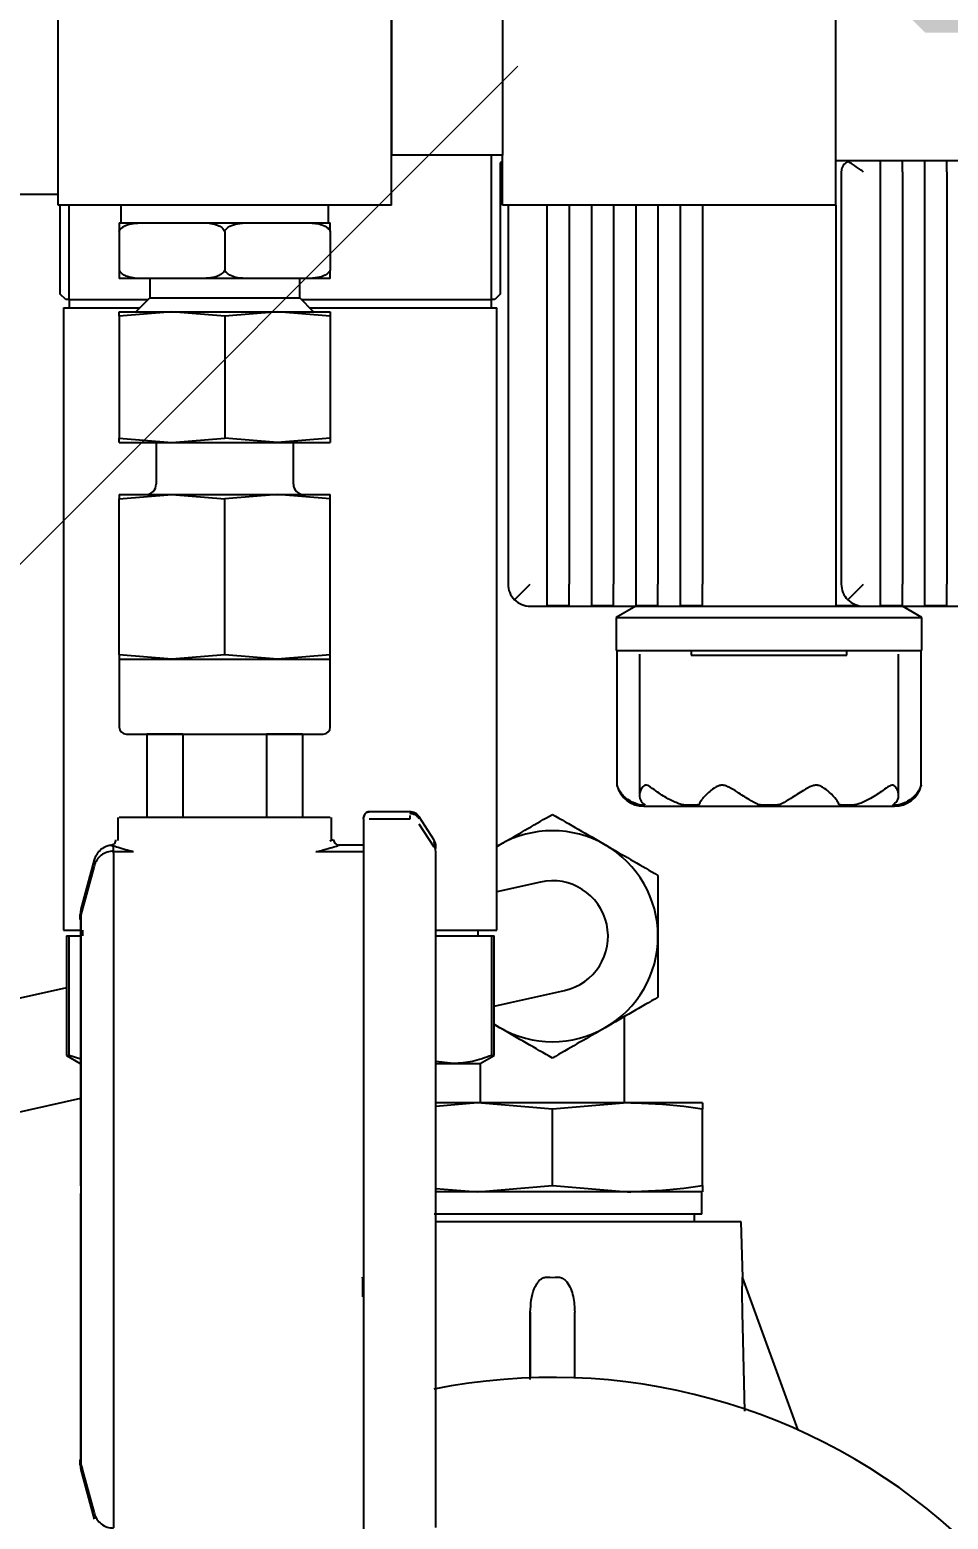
# Model space of a CAD drawing. Header units: inches. Extents: x -347369 to -260369, y 119522 to 149869.
# Drawn here: x -321967.2 to -321884.5, y 139289.9 to 139423.9 of the extents above; entities that cross this region are included whole.
import ezdxf

# ---------------------------------------------------------------- set-up
doc = ezdxf.new("R2010")
doc.units = ezdxf.units.IN
doc.header["$LTSCALE"] = 300
doc.linetypes.add('NASCOSTA', pattern=[0.375, 0.25, -0.125])
doc.layers.add('MACCHINA', color=40, linetype='Continuous')
doc.layers.add('QUOTE', color=7, linetype='Continuous')
doc.styles.get("Standard").update_dxf_attribs({"font": 'romans.shx'})
doc.dimstyles.new('sc1a100', dxfattribs={"dimscale": 100, "dimtxt": 3, "dimasz": 3, "dimexe": 0, "dimexo": 0, "dimgap": 1, "dimtad": 1, "dimzin": 12, "dimdsep": 46, "dimtxsty": 'Standard', "dimblk": 'CLOSEDBLANK', "dimcen": 1, "dimclrd": 253, "dimclre": 253, "dimclrt": 2, "dimadec": 0, "dimazin": 3, "dimtfac": 1, "dimtmove": 0, "dimatfit": 1, "dimldrblk": 'CLOSEDBLANK', "dimfxl": 1, "dimtolj": 1, "dimtzin": 0, "dimarcsym": 0})
doc.dimstyles.new('sc1a100_pollici', dxfattribs={"dimscale": 100, "dimtxt": 3, "dimasz": 3, "dimexe": 0, "dimexo": 0, "dimgap": 1, "dimtad": 1, "dimzin": 12, "dimdsep": 46, "dimtxsty": 'Standard', "dimblk": 'CLOSEDBLANK', "dimcen": 1, "dimclrd": 253, "dimclre": 253, "dimclrt": 2, "dimadec": 0, "dimazin": 3, "dimtfac": 1, "dimtmove": 0, "dimatfit": 1, "dimldrblk": 'CLOSEDBLANK', "dimfxl": 1, "dimtolj": 1, "dimtzin": 0, "dimarcsym": 0})

# ---------------------------------------------------------------- blocks, each defined once
blk = doc.blocks.new('_ClosedBlank')
at = {"color": 0, "linetype": 'ByBlock', "lineweight": -2}
for p, q in [((-1, 0.16667), (0, 0)), ((-1, 0.16667), (-1, -0.16667)), ((0, 0), (-1, -0.16667))]:
    blk.add_line(p, q, dxfattribs=at)
blk = doc.blocks.new('*D16')
at = {"layer": 'Defpoints', "color": 0, "transparency": 16777216}
for p in [(-307383.62, 144199.66), (-325383.62, 140999.66), (-307383.62, 139125.63)]:
    blk.add_point(p, dxfattribs=at)
at = {"layer": 'QUOTE', "color": 253, "lineweight": -2, "transparency": 16777216}
for p, q in [((-325383.62, 140999.66), (-325383.62, 144199.66)), ((-325083.62, 144199.66), (-307683.62, 144199.66)), ((-307383.62, 139125.63), (-307383.62, 144199.66))]:
    blk.add_line(p, q, dxfattribs=at)
at = {"layer": 'QUOTE', "color": 253, "lineweight": -2, "transparency": 16777216, "xscale": 300, "yscale": 300, "zscale": 300, "rotation": 180}
blk.add_blockref('_ClosedBlank', (-325383.62, 144199.66), dxfattribs=at)
at = {"layer": 'QUOTE', "color": 253, "lineweight": -2, "transparency": 16777216, "xscale": 300, "yscale": 300, "zscale": 300}
blk.add_blockref('_ClosedBlank', (-307383.62, 144199.66), dxfattribs=at)
at = {"layer": 'QUOTE', "color": 2, "transparency": 16777216, "char_height": 300, "attachment_point": 5}
for s, insert in [('\\A1;18000', (-316383.62, 144449.66)), ('\\A1;[59\'-0 11/16"]', (-316383.62, 143871.08))]:
    blk.add_mtext(s, dxfattribs=dict(at, insert=insert))
blk = doc.blocks.new('*D28')
at = {"layer": 'Defpoints', "color": 0, "transparency": 16777216}
for p in [(-322483.62, 140399.66), (-321493.68, 139989.61), (-324251.39, 137231.89), (-323921.75, 136508.74), (-322483.62, 136499.66)]:
    blk.add_point(p, dxfattribs=at)
at = {"layer": 'QUOTE', "color": 253, "lineweight": -2, "transparency": 16777216}
for p, q in [((-324251.39, 137231.89), (-324517.44, 136965.84)), ((-322483.62, 136499.66), (-322483.62, 136123.4))]:
    blk.add_line(p, q, dxfattribs=at)
blk.add_arc((-322483.62, 138999.66), 2876.26, 230.97879, 264.02121, dxfattribs=at)
at = {"layer": 'QUOTE', "color": 253, "lineweight": -2, "transparency": 16777216, "xscale": 300, "yscale": 300, "zscale": 300}
for p, rotation in [((-324517.44, 136965.84), 137.9893954922992), ((-322483.62, 136123.4), 357.0106045077002)]:
    blk.add_blockref('_ClosedBlank', p, dxfattribs=dict(at, rotation=rotation))
at = {"layer": 'QUOTE', "color": 2, "transparency": 16777216, "insert": (-323488.65, 136573.31), "char_height": 300, "attachment_point": 5, "rotation": 337.5}
blk.add_mtext('\\A1;45°', dxfattribs=at)
blk = doc.blocks.new('*D38')
at = {"layer": 'Defpoints', "color": 0, "transparency": 16777216}
for p in [(-322483.62, 140399.66), (-323696.06, 139699.66), (-320318.56, 137749.66), (-322483.62, 136499.66), (-321507.47, 136317.71)]:
    blk.add_point(p, dxfattribs=at)
at = {"layer": 'QUOTE', "color": 253, "lineweight": -2, "transparency": 16777216}
for p, q in [((-320318.56, 137749.66), (-320011.93, 137572.62)), ((-322483.62, 136499.66), (-322483.62, 136145.58))]:
    blk.add_line(p, q, dxfattribs=at)
blk.add_arc((-322483.62, 138999.66), 2854.07, 276.02531, 323.97469, dxfattribs=at)
at = {"layer": 'QUOTE', "color": 253, "lineweight": -2, "transparency": 16777216, "xscale": 300, "yscale": 300, "zscale": 300}
for p, rotation in [((-320011.93, 137572.62), 56.98734634615995), ((-322483.62, 136145.58), 183.0126536538403)]:
    blk.add_blockref('_ClosedBlank', p, dxfattribs=dict(at, rotation=rotation))
at = {"layer": 'QUOTE', "color": 2, "transparency": 16777216, "insert": (-321181.59, 136744.46), "char_height": 300, "attachment_point": 5, "rotation": 30}
blk.add_mtext('\\A1;60°', dxfattribs=at)
blk = doc.blocks.new('A$Cda148bbc')
at = {"layer": 'MACCHINA', "lineweight": 0}
h = blk.add_hatch(color=5, dxfattribs=at)
edge = h.paths.add_edge_path(flags=0)
edge.add_line((-93.56, 1228.82), (-87.55, 1228.82))
edge.add_line((-87.55, 1228.82), (-87.6, 1230.83))
edge.add_line((-87.6, 1230.83), (-93.6, 1230.83))
edge.add_ellipse((-93.66, 1233.04), major_axis=(2.17, -0.71), ratio=0.96225, start_angle=198.6768, end_angle=288.6768, ccw=False)
edge.add_line((-95.93, 1233.04), (-96.2, 1244.68))
edge.add_ellipse((-100.55, 1244.68), major_axis=(-4.15, 1.35), ratio=0.96225, start_angle=198.6768, end_angle=288.6768)
edge.add_line((-100.65, 1248.9), (-130.26, 1248.9))
edge.add_ellipse((-130.16, 1244.68), major_axis=(-4.15, 1.35), ratio=0.96225, start_angle=288.6768, end_angle=378.6768)
edge.add_line((-134.51, 1244.68), (-117.97, 536.34))
edge.add_ellipse((-113.62, 536.18), major_axis=(3.37, -2.92), ratio=0.940756, start_angle=220.502, end_angle=250.502)
edge.add_line((-117.33, 534.16), (-77.89, 467.67))
edge.add_ellipse((-74.17, 469.69), major_axis=(3.37, -2.92), ratio=0.940756, start_angle=250.502, end_angle=400.502)
edge.add_line((-69.82, 469.53), (-70.08, 480.61))
edge.add_ellipse((-67.8, 480.52), major_axis=(-1.77, 1.53), ratio=0.940756, start_angle=-49.498, end_angle=40.502, ccw=False)
edge.add_line((-67.85, 482.78), (-39.05, 481.72))
edge.add_line((-39.05, 481.72), (-39.09, 483.77))
edge.add_line((-39.09, 483.77), (-67.9, 484.83))
edge.add_ellipse((-67.8, 480.52), major_axis=(-3.37, 2.92), ratio=0.940756, start_angle=310.502, end_angle=400.502)
edge.add_line((-72.15, 480.68), (-71.89, 469.6))
edge.add_ellipse((-74.17, 469.69), major_axis=(1.77, -1.53), ratio=0.940756, start_angle=-109.498, end_angle=40.502, ccw=False)
edge.add_line((-76.12, 468.63), (-115.56, 535.12))
edge.add_ellipse((-113.62, 536.18), major_axis=(1.77, -1.53), ratio=0.940756, start_angle=220.502, end_angle=250.502, ccw=False)
edge.add_line((-115.9, 536.26), (-132.44, 1244.68))
edge.add_ellipse((-130.16, 1244.68), major_axis=(-2.17, 0.71), ratio=0.96225, start_angle=-71.3232, end_angle=18.6768, ccw=False)
edge.add_line((-130.21, 1246.89), (-100.6, 1246.89))
edge.add_ellipse((-100.55, 1244.68), major_axis=(-2.17, 0.71), ratio=0.96225, start_angle=198.6768, end_angle=288.6768, ccw=False)
edge.add_line((-98.28, 1244.68), (-98, 1233.04))
edge.add_ellipse((-93.66, 1233.04), major_axis=(4.15, -1.35), ratio=0.96225, start_angle=198.6768, end_angle=288.6768)
blk.add_hatch(color=5, dxfattribs=at).paths.add_polyline_path([(119.5, 722.5), (120, 722), (122.36, 722), (128.86, 728.5), (135.14, 728.5), (141.64, 722), (150.1, 722), (151.5, 723.4), (151.5, 733.1), (151.1, 733.5), (151.1, 744.5), (151.5, 744.9), (151.5, 754.6), (150.1, 756), (141.64, 756), (135.14, 749.5), (128.86, 749.5), (122.36, 756), (120, 756), (119.5, 755.5), (119.5, 740.22), (136.5, 740.22), (136.5, 737.78), (119.5, 737.78)], flags=0)
at = {"layer": 'MACCHINA', "color": 8, "linetype": 'NASCOSTA', "lineweight": 5, "ltscale": 2.5}
blk.add_line((98.55, 693.94), (98.55, -1243.49), dxfattribs=at)
blk.add_circle((0, 0), 750, dxfattribs=at)
blk = doc.blocks.new('A$Cad528b1c')
at = {"layer": 'MACCHINA'}
for p, q in [((549, 408.5), (549, 481.5)), ((589, 408.5), (589, 481.5)), ((519, 409.5), (519, 480.5)), ((589, 412.5), (589, 477.5)), ((549, 477), (549, 413)), ((559, 477), (559, 413)), ((559, 413), (549, 413)), ((558, 400), (558, 413)), ((559, 408.5), (559, 413)), ((559, 412.5), (558.8, 412.3)), ((558.8, 412.3), (558.8, 400.5)), ((636, 412.5), (589, 412.5)), ((593, 412.5), (593, 411.5)), ((595, 411.5), (595, 412.5)), ((597, 412.5), (597, 411.5)), ((599, 411.5), (599, 412.5)), ((589.5, 411.5), (589.5, 374.4)), ((593, 411.5), (593, 374.4)), ((595, 411.5), (595, 374.4)), ((597, 411.5), (597, 374.4)), ((599, 411.5), (599, 374.4)), ((448, 409.5), (519, 409.5)), ((519, 408.5), (519, 409.5)), ((549, 408.5), (519, 408.5)), ((519.2, 400.5), (519.2, 408.5)), ((520, 400), (520, 408.5)), ((524.65, 408.5), (524.65, 406.9)), ((543.35, 406.9), (543.35, 408.5)), ((589, 408.5), (559, 408.5)), ((559.5, 408.5), (559.5, 374.4)), ((563, 408.5), (563, 374.4)), ((565, 408.5), (565, 374.4)), ((567, 408.5), (567, 374.4)), ((569, 408.5), (569, 374.4)), ((571, 408.5), (571, 374.4)), ((573, 408.5), (573, 374.4)), ((575, 408.5), (575, 374.4)), ((577, 408.5), (577, 374.4)), ((589, 408.5), (589, 374.4)), ((524.5, 406.9), (526.55, 406.9)), ((526.55, 406.9), (531.95, 406.9)), ((531.95, 406.9), (536.05, 406.9)), ((536.05, 406.9), (541.45, 406.9)), ((541.45, 406.9), (543.5, 406.9)), ((524.5, 406.14), (524.5, 402.66)), ((534, 406.14), (534, 402.66)), ((543.5, 406.14), (543.5, 402.66)), ((526.55, 401.9), (524.5, 401.9)), ((531.95, 401.9), (526.55, 401.9)), ((527.25, 401.9), (527.25, 400.15)), ((536.05, 401.9), (531.95, 401.9)), ((541.45, 401.9), (536.05, 401.9)), ((540.75, 400.15), (540.75, 401.9)), ((543.5, 401.9), (541.45, 401.9)), ((519.7, 400), (519.2, 400.5)), ((520, 400), (519.7, 400)), ((520, 400), (520, 399.25)), ((520, 400), (527.1, 400)), ((527.25, 400.15), (526, 398.9)), ((527.25, 400.15), (537.38, 400.15)), ((537.38, 400.15), (540.75, 400.15)), ((542, 398.9), (540.75, 400.15)), ((540.9, 400), (558, 400)), ((558, 399.25), (558, 400)), ((558.3, 400), (558, 400)), ((558.8, 400.5), (558.3, 400)), ((519.5, 399.25), (519.5, 343.25)), ((519.5, 399.25), (526.35, 399.25)), ((529.25, 398.9), (524.5, 398.51)), ((524.5, 398.51), (524.5, 398.9)), ((524.5, 398.9), (529.25, 398.9)), ((524.5, 398.51), (524.5, 387.54)), ((534, 398.51), (529.25, 398.9)), ((529.25, 398.9), (538.75, 398.9)), ((538.75, 398.9), (534, 398.51)), ((534, 398.51), (534, 387.54)), ((543.5, 398.51), (538.75, 398.9)), ((538.75, 398.9), (543.5, 398.9)), ((541.65, 399.25), (558.5, 399.25)), ((543.5, 398.9), (543.5, 398.51)), ((543.5, 398.51), (543.5, 387.54)), ((558.5, 343.25), (558.5, 399.25)), ((524.5, 387.54), (529.25, 387.15)), ((524.5, 387.15), (524.5, 387.54)), ((529.25, 387.15), (534, 387.54)), ((538.75, 387.15), (534, 387.54)), ((543.5, 387.54), (538.75, 387.15)), ((543.5, 387.54), (543.5, 387.15)), ((524.5, 387.15), (529.25, 387.15)), ((527.83, 387.15), (527.83, 383.4)), ((529.25, 387.15), (538.75, 387.15)), ((538.75, 387.15), (543.5, 387.15)), ((540.18, 383.4), (540.18, 387.15)), ((524.5, 382.06), (529.25, 382.45)), ((524.5, 382.45), (524.5, 382.06)), ((524.5, 382.45), (529.25, 382.45)), ((524.5, 368.03), (524.5, 382.06)), ((529.25, 382.45), (534, 382.06)), ((529.25, 382.45), (538.75, 382.45)), ((538.75, 382.45), (534, 382.06)), ((534, 368.03), (534, 382.06)), ((543.5, 382.06), (538.75, 382.45)), ((538.75, 382.45), (543.5, 382.45)), ((543.5, 382.06), (543.5, 382.45)), ((543.5, 368.03), (543.5, 382.06)), ((560.09, 372.99), (561.5, 374.4)), ((563, 374.4), (563, 372.46)), ((565, 372.46), (565, 374.4)), ((567, 374.4), (567, 372.46)), ((569, 372.46), (569, 374.4)), ((571, 374.4), (571, 372.46)), ((573, 372.46), (573, 374.4)), ((575, 374.4), (575, 372.46)), ((577, 372.46), (577, 374.4)), ((589, 374.4), (589, 372.46)), ((590.09, 372.99), (591.5, 374.4)), ((593, 374.4), (593, 372.46)), ((595, 372.46), (595, 374.4)), ((597, 374.4), (597, 372.46)), ((599, 372.46), (599, 374.4)), ((561.5, 372.4), (591.5, 372.4)), ((563, 372.46), (565, 372.46)), ((567, 372.46), (569, 372.46)), ((571, 372.4), (569.25, 371.39)), ((569.25, 371.39), (569.25, 368.41)), ((569.25, 371.39), (583, 371.39)), ((571, 372.46), (573, 372.46)), ((575, 372.46), (577, 372.46)), ((583, 371.39), (596.75, 371.39)), ((589, 372.46), (591, 372.46)), ((591.5, 372.4), (630.5, 372.4)), ((593, 372.46), (595, 372.46)), ((596.75, 371.39), (595, 372.4)), ((596.75, 368.41), (596.75, 371.39)), ((597, 372.46), (599, 372.46)), ((529.25, 367.64), (524.5, 368.03)), ((524.5, 368.03), (524.5, 367.64)), ((524.5, 367.64), (524.5, 361.53)), ((524.5, 367.64), (529.25, 367.64)), ((534, 368.03), (529.25, 367.64)), ((529.25, 367.64), (538.75, 367.64)), ((538.75, 367.64), (534, 368.03)), ((543.5, 368.03), (538.75, 367.64)), ((538.75, 367.64), (543.5, 367.64)), ((543.5, 367.64), (543.5, 368.03)), ((543.5, 361.53), (543.5, 367.64)), ((569.25, 368.41), (583, 368.41)), ((569.3, 368.38), (569.3, 356.28)), ((571.34, 368.1), (571.34, 355.37)), ((571.34, 368.1), (571.34, 368.1)), ((576, 368.41), (576, 368)), ((576, 368), (590, 368)), ((583, 368.41), (596.75, 368.41)), ((590, 368), (590, 368.41)), ((594.66, 355.37), (594.66, 368.1)), ((596.7, 356.28), (596.7, 368.38)), ((525.13, 360.9), (538.43, 360.9)), ((527, 360.9), (527, 353.4)), ((530.23, 360.9), (530.23, 353.4)), ((537.77, 360.9), (537.77, 353.4)), ((538.43, 360.9), (542.87, 360.9)), ((541, 360.9), (541, 353.4)), ((550.66, 353.9), (547, 353.9)), ((571.8, 354.51), (571.4, 354.51)), ((571.73, 354.4), (583, 354.4)), ((571.83, 354.51), (571.8, 354.51)), ((576.48, 354.51), (575.43, 354.51)), ((583.65, 354.51), (582.35, 354.51)), ((583, 354.4), (594.28, 354.4)), ((590.57, 354.51), (589.52, 354.51)), ((594.6, 354.51), (594.2, 354.51)), ((524.39, 353.4), (524.39, 351.32)), ((543.61, 351.28), (543.61, 353.4)), ((546.5, 353.27), (546.5, 353.4)), ((550.66, 353.25), (547, 353.25)), ((552.84, 351.34), (551.51, 353.44)), ((552.84, 350.73), (551.51, 352.79)), ((543.45, 351.28), (543.8, 351.4)), ((552.88, 351.01), (552.84, 351.22)), ((523.99, 350.81), (523.76, 350.89)), ((523.76, 350.89), (523.99, 350.81)), ((523.99, 350.17), (523.99, 350.81)), ((525.77, 350.3), (523.99, 350.3)), ((525.78, 350.3), (523.99, 350.3)), ((546.5, 350.3), (542.21, 350.3)), ((546.5, 350.3), (542.21, 350.3)), ((546.5, 350.9), (544.3, 350.9)), ((552.84, 350.73), (552.73, 350.91)), ((553, 350.3), (552.88, 351.01)), ((558.75, 350.93), (558.5, 350.78)), ((558.5, 350.78), (558.75, 350.93)), ((522.25, 349.57), (521.06, 345.13)), ((522.25, 349), (521.06, 344.64)), ((562.41, 347.58), (558.5, 346.71)), ((521.06, 345.13), (521, 344.66)), ((521, 344.22), (521, 344.66)), ((519.5, 343.25), (521.03, 343.25)), ((521.2, 343.25), (521.2, 342.75)), ((553.01, 343.25), (558.5, 343.25)), ((556.8, 342.75), (556.8, 343.25)), ((519.75, 342.75), (519.75, 331.97)), ((519.75, 342.75), (520, 342.75)), ((520, 331.97), (520, 342.75)), ((520, 342.75), (521, 342.75)), ((553, 342.75), (558, 342.75)), ((558, 342.75), (558, 331.97)), ((558, 342.75), (558.25, 342.75)), ((558.25, 331.97), (558.25, 342.75)), ((519.75, 338.07), (453.9, 323.4)), ((559.71, 336.73), (564.59, 337.82)), ((558.25, 336.41), (559.71, 336.73)), ((570, 327.7), (570, 335.48)), ((558.25, 334.78), (558.75, 334.47)), ((519.75, 331.97), (521, 331.25)), ((519.75, 331.97), (520, 331.97)), ((521.06, 331.63), (520, 331.97)), ((554.59, 331.25), (553, 331.43)), ((553.06, 331.25), (554.59, 331.25)), ((554.59, 331.25), (557, 331.25)), ((557, 331.25), (558.25, 331.97)), ((557, 331.25), (557, 327.7)), ((558, 331.97), (558.25, 331.97)), ((456, 313.62), (521.06, 328.12)), ((556.75, 327.7), (552.92, 327.7)), ((556.75, 327.7), (553, 327.39)), ((563.5, 327.14), (556.75, 327.7)), ((570.25, 327.7), (556.75, 327.7)), ((570.25, 327.7), (563.5, 327.14)), ((563.5, 320.26), (563.5, 327.14)), ((577, 327.7), (570.25, 327.7)), ((577, 327.7), (577, 327.14)), ((577, 320.26), (577, 327.14)), ((556.75, 319.7), (552.92, 319.7)), ((553, 320.01), (556.75, 319.7)), ((556.75, 319.7), (563.5, 320.26)), ((570.25, 319.7), (556.75, 319.7)), ((563.5, 320.26), (570.25, 319.7)), ((577, 319.7), (570.25, 319.7)), ((576.95, 317.7), (576.95, 319.7)), ((577, 320.26), (577, 319.7)), ((570.23, 317.7), (552.86, 317.7)), ((576.95, 317.7), (570.23, 317.7)), ((576.28, 317), (576.28, 317.7)), ((563.5, 317), (552.9, 317)), ((580.5, 317), (563.5, 317)), ((580.63, 312), (580.5, 317)), ((585.63, 298.26), (580.62, 312.02)), ((561.5, 308.87), (561.5, 302.96)), ((561.5, 302.81), (561.5, 308.87)), ((565.5, 302.96), (565.5, 308.87)), ((580.83, 299.96), (580.63, 307.62)), ((521, 295.61), (521, 295.58)), ((521, 295.14), (521, 295.58)), ((521, 295.14), (521.06, 294.67)), ((521.06, 295.16), (522.25, 290.8)), ((521.06, 295.16), (521.16, 294.81)), ((521.06, 294.67), (522.25, 290.23))]:
    blk.add_line(p, q, dxfattribs=at)
for centre, radius, start, end in [((590.5, 411.5), 1, 90, 114.4698), ((526.88, 383.4), 0.95, 270, 0), ((541.13, 383.4), 0.95, 180, 270), ((561.5, 374.4), 2, 180, 225), ((591.5, 374.4), 2, 180, 225), ((561.5, 374.4), 2, 225, 270), ((591.5, 374.4), 2, 225, 270), ((525.13, 361.53), 0.633, 180, 270), ((542.87, 361.53), 0.633, 270, 0), ((571.73, 356.9), 2.5, 194.3005, 270), ((594.28, 356.9), 2.5, 270, 345.6806), ((563.5, 342.7), 9.5, 60, 120), ((563.5, 342.7), 9.5, 0, 60), ((563.5, 342.7), 5, 282.5641, 102.5641), ((563.5, 342.7), 9.5, 300, 0), ((563.5, 342.7), 9.5, 240, 300), ((563.5, 249), 54, 47.948, 101.4112)]:
    blk.add_arc(centre, radius, start, end, dxfattribs=at)
blk.add_ellipse((563.5, 342.71), major_axis=(0, 30.71), ratio=0.531064, start_param=3.110926, end_param=3.172259, dxfattribs=at)
for points, knots in [([(590.09, 412.41), (589.97, 412.34), (589.68, 412.15), (589.53, 411.81), (589.5, 411.57), (589.5, 411.5), (589.5, 411.5)], [0, 0, 0, 0, 0.323848, 0.79463, 0.995075, 1, 1, 1, 1]), ([(591.5, 411.5), (591.5, 411.5), (591.4, 411.57), (591.06, 411.81), (590.57, 412.15), (590.23, 412.34), (590.09, 412.41)], [0, 0, 0, 0, 0.004925, 0.20537, 0.676152, 1, 1, 1, 1]), ([(524.5, 406.14), (524.55, 406.23), (524.69, 406.45), (525.14, 406.72), (525.78, 406.88), (526.29, 406.89), (526.55, 406.9)], [0, 0, 0, 0, 0.123757, 0.303533, 0.662714, 1, 1, 1, 1]), ([(524.5, 406.9), (524.5, 406.9), (524.5, 406.9), (524.5, 406.85), (524.5, 406.61), (524.5, 406.4), (524.5, 406.2), (524.5, 406.14)], [0, 0, 0, 0, 0.038056, 0.546076, 0.733259, 0.922308, 1, 1, 1, 1]), ([(531.95, 406.9), (531.98, 406.9), (532.39, 406.9), (532.94, 406.85), (533.56, 406.61), (533.86, 406.4), (533.97, 406.2), (534, 406.14)], [0, 0, 0, 0, 0.038056, 0.546076, 0.733259, 0.922308, 1, 1, 1, 1]), ([(534, 406.14), (534, 406.15), (534.04, 406.23), (534.17, 406.42), (534.55, 406.68), (535.2, 406.87), (535.74, 406.89), (536.05, 406.9)], [0, 0, 0, 0, 0.008431, 0.108009, 0.271104, 0.592279, 1, 1, 1, 1]), ([(541.45, 406.9), (541.64, 406.9), (542.03, 406.89), (542.61, 406.79), (543.07, 406.61), (543.36, 406.38), (543.46, 406.24), (543.5, 406.15), (543.5, 406.14)], [0, 0, 0, 0, 0.251029, 0.519857, 0.790391, 0.890314, 0.990887, 1, 1, 1, 1]), ([(543.5, 406.14), (543.5, 406.23), (543.5, 406.45), (543.5, 406.72), (543.5, 406.88), (543.5, 406.89), (543.5, 406.9)], [0, 0, 0, 0, 0.123757, 0.303533, 0.662714, 1, 1, 1, 1]), ([(526.55, 401.9), (526.52, 401.9), (526.11, 401.9), (525.56, 401.95), (524.94, 402.19), (524.64, 402.4), (524.53, 402.6), (524.5, 402.66)], [0, 0, 0, 0, 0.038056, 0.546076, 0.733259, 0.922308, 1, 1, 1, 1]), ([(524.5, 402.66), (524.5, 402.57), (524.5, 402.35), (524.5, 402.08), (524.5, 401.92), (524.5, 401.91), (524.5, 401.9)], [0, 0, 0, 0, 0.123757, 0.303533, 0.662714, 1, 1, 1, 1]), ([(534, 402.66), (533.95, 402.57), (533.81, 402.35), (533.36, 402.08), (532.72, 401.92), (532.21, 401.91), (531.95, 401.9)], [0, 0, 0, 0, 0.123757, 0.303533, 0.662714, 1, 1, 1, 1]), ([(536.05, 401.9), (535.86, 401.9), (535.47, 401.91), (534.89, 402.01), (534.43, 402.19), (534.14, 402.42), (534.04, 402.56), (534, 402.65), (534, 402.66)], [0, 0, 0, 0, 0.251029, 0.519857, 0.790391, 0.890314, 0.990887, 1, 1, 1, 1]), ([(543.5, 402.66), (543.5, 402.65), (543.46, 402.57), (543.33, 402.38), (542.95, 402.12), (542.3, 401.93), (541.76, 401.91), (541.45, 401.9)], [0, 0, 0, 0, 0.008431, 0.108009, 0.271104, 0.592279, 1, 1, 1, 1]), ([(543.5, 401.9), (543.5, 401.9), (543.5, 401.9), (543.5, 401.95), (543.5, 402.19), (543.5, 402.4), (543.5, 402.6), (543.5, 402.66)], [0, 0, 0, 0, 0.038056, 0.546076, 0.733259, 0.922308, 1, 1, 1, 1]), ([(530.23, 360.9), (529.87, 360.9), (529.16, 360.9), (527.99, 360.9), (527.38, 360.9), (527, 360.9)], [0, 0, 0, 0, 0.270867, 0.541734, 1, 1, 1, 1]), ([(541, 360.9), (540.78, 360.9), (540.35, 360.9), (539.32, 360.9), (538.37, 360.9), (537.77, 360.9)], [0, 0, 0, 0, 0.270867, 0.541734, 1, 1, 1, 1]), ([(571.12, 354.58), (570.83, 354.71), (570.18, 355), (569.63, 355.59), (569.39, 356.05), (569.31, 356.27), (569.3, 356.28), (569.3, 356.28)], [0, 0, 0, 0, 0.270795, 0.602929, 0.829606, 0.934695, 1, 1, 1, 1]), ([(575.01, 354.58), (574.68, 354.71), (573.95, 355), (573.05, 355.59), (572.44, 356.05), (572.09, 356.27), (571.87, 356.31), (571.61, 356.18), (571.35, 355.72), (571.3, 355.13), (571.54, 354.73), (571.74, 354.6), (571.77, 354.58)], [0, 0, 0, 0, 0.135378, 0.301419, 0.414736, 0.467272, 0.509201, 0.551092, 0.661554, 0.839113, 0.974157, 1, 1, 1, 1]), ([(581.95, 354.58), (581.71, 354.71), (581.17, 355), (580.27, 355.59), (579.54, 356.05), (579.04, 356.27), (578.69, 356.31), (578.24, 356.18), (577.62, 355.72), (577.02, 355.13), (576.76, 354.73), (576.71, 354.6), (576.71, 354.58)], [0, 0, 0, 0, 0.135361, 0.301399, 0.414742, 0.467277, 0.509206, 0.551096, 0.661566, 0.839124, 0.974167, 1, 1, 1, 1]), ([(589.29, 354.58), (589.23, 354.71), (589.09, 355), (588.53, 355.59), (587.95, 356.05), (587.5, 356.27), (587.17, 356.31), (586.68, 356.18), (585.94, 355.72), (585.02, 355.13), (584.36, 354.73), (584.09, 354.6), (584.05, 354.58)], [0, 0, 0, 0, 0.135379, 0.30142, 0.414736, 0.467272, 0.509201, 0.551092, 0.661554, 0.839113, 0.974156, 1, 1, 1, 1]), ([(594.23, 354.58), (594.37, 354.71), (594.68, 355), (594.68, 355.59), (594.48, 356.05), (594.25, 356.27), (594.04, 356.31), (593.72, 356.18), (593.14, 355.72), (592.25, 355.13), (591.44, 354.73), (591.05, 354.6), (590.99, 354.58)], [0, 0, 0, 0, 0.135373, 0.301413, 0.414738, 0.467274, 0.509203, 0.551093, 0.661558, 0.839116, 0.97416, 1, 1, 1, 1]), ([(596.7, 356.28), (596.7, 356.29), (596.7, 356.3), (596.66, 356.17), (596.47, 355.73), (595.95, 355.12), (595.3, 354.73), (594.94, 354.6), (594.88, 354.58)], [0, 0, 0, 0, 0.018607, 0.102371, 0.323252, 0.678296, 0.948328, 1, 1, 1, 1]), ([(547, 353.9), (546.94, 353.89), (546.82, 353.88), (546.69, 353.8), (546.6, 353.7), (546.54, 353.61), (546.51, 353.51), (546.5, 353.44), (546.5, 353.4)], [0, 0, 0, 0, 0.2200564, 0.4596876, 0.5874682, 0.7201208, 0.8576097, 1, 1, 1, 1]), ([(551.51, 353.44), (551.46, 353.5), (551.36, 353.64), (551.15, 353.78), (550.91, 353.88), (550.75, 353.89), (550.66, 353.9)], [0, 0, 0, 0, 0.250063, 0.500074, 0.750045, 1, 1, 1, 1]), ([(571.4, 354.51), (571.39, 354.51), (571.35, 354.51), (571.24, 354.54), (571.16, 354.56), (571.12, 354.58)], [0, 0, 0, 0, 0.351093, 0.702517, 1, 1, 1, 1]), ([(571.77, 354.58), (571.79, 354.56), (571.83, 354.53), (571.83, 354.52), (571.83, 354.52)], [0, 0, 0, 0, 0.605057, 1, 1, 1, 1]), ([(575.43, 354.51), (575.39, 354.51), (575.3, 354.51), (575.15, 354.54), (575.05, 354.56), (575.01, 354.58)], [0, 0, 0, 0, 0.350983, 0.702405, 1, 1, 1, 1]), ([(576.71, 354.58), (576.7, 354.56), (576.68, 354.53), (576.59, 354.51), (576.51, 354.51), (576.48, 354.51)], [0, 0, 0, 0, 0.362041, 0.724979, 1, 1, 1, 1]), ([(582.35, 354.51), (582.3, 354.51), (582.19, 354.51), (582.05, 354.54), (581.98, 354.56), (581.95, 354.58)], [0, 0, 0, 0, 0.351108, 0.702532, 1, 1, 1, 1]), ([(584.05, 354.58), (584.01, 354.56), (583.93, 354.53), (583.79, 354.51), (583.69, 354.51), (583.65, 354.51)], [0, 0, 0, 0, 0.3619, 0.724844, 1, 1, 1, 1]), ([(589.52, 354.51), (589.48, 354.51), (589.39, 354.51), (589.32, 354.54), (589.3, 354.56), (589.29, 354.58)], [0, 0, 0, 0, 0.351025, 0.702448, 1, 1, 1, 1]), ([(590.99, 354.58), (590.94, 354.56), (590.83, 354.53), (590.68, 354.51), (590.6, 354.51), (590.57, 354.51)], [0, 0, 0, 0, 0.362031, 0.72497, 1, 1, 1, 1]), ([(594.2, 354.51), (594.18, 354.51), (594.15, 354.51), (594.17, 354.54), (594.21, 354.56), (594.23, 354.58)], [0, 0, 0, 0, 0.351077, 0.7025, 1, 1, 1, 1]), ([(594.88, 354.58), (594.83, 354.56), (594.74, 354.53), (594.64, 354.51), (594.61, 354.51), (594.6, 354.51)], [0, 0, 0, 0, 0.3620043, 0.7249441, 1, 1, 1, 1]), ([(543.48, 353.4), (543.42, 353.4), (543.22, 353.4), (541.76, 353.4), (539.31, 353.4), (536.19, 353.4), (532.85, 353.4), (529.62, 353.4), (526.92, 353.4), (525.07, 353.4), (524.66, 353.4), (524.49, 353.4)], [0, 0, 0, 0, 0.0512691, 0.1740035, 0.2967085, 0.4194249, 0.5421545, 0.6648778, 0.7875996, 0.9103247, 1, 1, 1, 1]), ([(547, 353.87), (546.93, 353.87), (546.8, 353.85), (546.64, 353.74), (546.52, 353.57), (546.51, 353.44), (546.5, 353.38)], [0, 0, 0, 0, 0.2497492, 0.4997734, 0.7499327, 1, 1, 1, 1]), ([(546.5, 353.27), (546.5, 353.17), (546.5, 352.93), (546.5, 351.03), (546.5, 347.94), (546.5, 343.74), (546.5, 338.63), (546.5, 332.8), (546.5, 326.48), (546.5, 319.9), (546.5, 313.32), (546.5, 307), (546.5, 301.17), (546.5, 296.06), (546.5, 291.86), (546.5, 288.77), (546.5, 286.87), (546.5, 286.63), (546.5, 286.53)], [0, 0, 0, 0, 0.051504, 0.11557, 0.179641, 0.243716, 0.307792, 0.371865, 0.435934, 0.5, 0.564066, 0.628135, 0.692208, 0.756284, 0.820359, 0.88443, 0.948496, 1, 1, 1, 1]), ([(551.51, 353.28), (551.46, 353.34), (551.36, 353.48), (551.15, 353.62), (550.91, 353.72), (550.75, 353.73), (550.66, 353.74)], [0, 0, 0, 0, 0.250326, 0.500355, 0.750195, 1, 1, 1, 1]), ([(550.66, 353.57), (550.66, 353.57), (550.66, 353.57), (550.66, 353.25), (550.66, 353.25)], [0, 0, 0, 0, 0.9998294, 1, 1, 1, 1]), ([(558.75, 350.93), (558.86, 350.99), (559.72, 351.48), (561.32, 352.41), (562.77, 353.25), (563.5, 353.67)], [0, 0, 0, 0, 0.070092, 0.530785, 1, 1, 1, 1]), ([(563.5, 353.67), (564.27, 353.22), (565.83, 352.33), (567.44, 351.4), (568.25, 350.93)], [0, 0, 0, 0, 0.495458, 1, 1, 1, 1]), ([(523.76, 350.89), (523.82, 350.9), (523.94, 350.93), (524.08, 351.05), (524.18, 351.2), (524.19, 351.32), (524.2, 351.38)], [0, 0, 0, 0, 0.249923, 0.500061, 0.750123, 1, 1, 1, 1]), ([(543.8, 351.4), (543.81, 351.33), (543.82, 351.2), (543.94, 351.04), (544.1, 350.92), (544.23, 350.91), (544.3, 350.9)], [0, 0, 0, 0, 0.249897, 0.500029, 0.750184, 1, 1, 1, 1]), ([(552.96, 350.53), (552.98, 350.62), (553.02, 350.8), (552.98, 351.09), (552.89, 351.25), (552.84, 351.34)], [0, 0, 0, 0, 0.327057, 0.6635614, 1, 1, 1, 1]), ([(523.76, 350.89), (523.65, 350.87), (523.38, 350.82), (522.96, 350.61), (522.61, 350.28), (522.37, 349.91), (522.29, 349.69), (522.25, 349.57)], [0, 0, 0, 0, 0.161805, 0.382282, 0.661218, 0.823242, 1, 1, 1, 1]), ([(523.99, 350.36), (523.79, 350.34), (523.4, 350.31), (522.87, 350.01), (522.45, 349.58), (522.31, 349.22), (522.25, 349.03)], [0, 0, 0, 0, 0.249269, 0.498697, 0.748864, 1, 1, 1, 1]), ([(525.77, 350.3), (525.67, 350.32), (525.17, 350.45), (524.53, 350.64), (524.17, 350.75), (523.99, 350.81)], [0, 0, 0, 0, 0.113289, 0.566199, 1, 1, 1, 1]), ([(523.99, 350.17), (523.99, 350.06), (523.99, 349.66), (523.99, 347.8), (523.99, 344.71), (523.99, 340.64), (523.99, 335.83), (523.99, 330.44), (523.99, 324.66), (523.99, 318.7), (523.99, 312.79), (523.99, 307.14), (523.99, 301.95), (523.99, 297.43), (523.99, 293.7), (523.99, 291.05), (523.99, 289.65), (523.99, 289.46), (523.99, 289.45)], [0, 0, 0, 0, 0.026155, 0.095609, 0.165064, 0.23452, 0.303978, 0.373436, 0.442892, 0.512348, 0.581804, 0.651259, 0.720715, 0.790172, 0.859628, 0.929084, 0.998539, 1, 1, 1, 1]), ([(542.21, 350.3), (542.44, 350.35), (543.04, 350.51), (543.7, 350.71), (544.21, 350.87), (544.27, 350.89), (544.3, 350.9)], [0, 0, 0, 0, 0.1679291, 0.4515641, 0.7285032, 1, 1, 1, 1]), ([(553, 289.5), (553, 289.83), (553, 290.45), (553, 292.04), (553, 293.83), (553, 295.91), (553, 298.13), (553, 300.45), (553, 303.06), (553, 306.21), (553, 310.05), (553, 314.11), (553, 318.31), (553, 322.5), (553, 326.54), (553, 330.3), (553, 333.47), (553, 336.38), (553, 339.31), (553, 342.21), (553, 344.89), (553, 347.18), (553, 349.17), (553, 349.91), (553, 350.3)], [0, 0, 0, 0, 0.052089, 0.099392, 0.141907, 0.179631, 0.222464, 0.256812, 0.287845, 0.335195, 0.383527, 0.43252, 0.48153, 0.53054, 0.578514, 0.62391, 0.666712, 0.69877, 0.740222, 0.791066, 0.835379, 0.884974, 0.939849, 1, 1, 1, 1]), ([(553, 289.5), (553, 289.83), (553, 290.45), (553, 292.04), (553, 293.83), (553, 295.91), (553, 298.13), (553, 300.45), (553, 303.06), (553, 306.21), (553, 310.05), (553, 314.11), (553, 318.31), (553, 322.5), (553, 326.54), (553, 330.3), (553, 333.47), (553, 336.38), (553, 339.31), (553, 342.21), (553, 344.89), (553, 347.18), (553, 349.17), (553, 349.91), (553, 350.3)], [0, 0, 0, 0, 0.052089, 0.099392, 0.141907, 0.179631, 0.222464, 0.256812, 0.287845, 0.335195, 0.383527, 0.43252, 0.48153, 0.53054, 0.578514, 0.62391, 0.666712, 0.69877, 0.740222, 0.791066, 0.835379, 0.884974, 0.939849, 1, 1, 1, 1]), ([(568.25, 350.93), (568.36, 350.86), (569.22, 350.37), (570.82, 349.44), (572.27, 348.61), (573, 348.18)], [0, 0, 0, 0, 0.070092, 0.530785, 1, 1, 1, 1]), ([(522.25, 349.02), (522.25, 349.02), (522.25, 349.02), (522.25, 349), (522.25, 349)], [0, 0, 0, 0, 0.999774, 1, 1, 1, 1]), ([(573, 348.18), (573, 346.86), (573, 345.05), (573, 343.19), (573, 342.7)], [0, 0, 0, 0, 0.7353287, 1, 1, 1, 1]), ([(521.06, 344.89), (521.06, 344.83), (521.06, 344.66), (521.06, 343.33), (521.06, 341.02), (521.06, 337.85), (521.06, 334.01), (521.06, 329.62), (521.06, 324.85), (521.06, 319.9), (521.06, 314.95), (521.06, 310.18), (521.06, 305.79), (521.06, 301.94), (521.06, 298.8), (521.06, 296.4), (521.06, 295.57), (521.06, 295.16)], [0, 0, 0, 0, 0.034481, 0.103445, 0.17241, 0.241375, 0.310342, 0.379309, 0.448276, 0.517242, 0.586207, 0.655172, 0.724138, 0.793104, 0.86207, 0.931035, 1, 1, 1, 1]), ([(521.06, 320.24), (521.06, 321.78), (521.06, 324.97), (521.06, 329.62), (521.06, 334.01), (521.06, 337.86), (521.06, 341), (521.06, 343.4), (521.06, 344.23), (521.06, 344.64)], [0, 0, 0, 0, 0.134197, 0.278497, 0.422798, 0.5671, 0.711401, 0.855701, 1, 1, 1, 1]), ([(573, 342.7), (573, 341.31), (573, 339.45), (573, 337.67), (573, 337.22)], [0, 0, 0, 0, 0.7474363, 1, 1, 1, 1]), ([(573, 337.22), (572.23, 336.77), (570.67, 335.87), (569.06, 334.94), (568.25, 334.47)], [0, 0, 0, 0, 0.495458, 1, 1, 1, 1]), ([(558.75, 334.47), (558.64, 334.54), (558.47, 334.63), (558.3, 334.73), (558.25, 334.76)], [0, 0, 0, 0, 0.67453, 1, 1, 1, 1]), ([(563.5, 331.73), (562.73, 332.18), (561.17, 333.07), (559.56, 334), (558.75, 334.47)], [0, 0, 0, 0, 0.495458, 1, 1, 1, 1]), ([(568.25, 334.47), (568.14, 334.41), (567.28, 333.92), (565.68, 332.99), (564.23, 332.15), (563.5, 331.73)], [0, 0, 0, 0, 0.070092, 0.530785, 1, 1, 1, 1]), ([(558, 331.97), (557.44, 331.77), (556.31, 331.35), (555.16, 331.28), (554.59, 331.25)], [0, 0, 0, 0, 0.497541, 1, 1, 1, 1]), ([(577, 327.14), (576.44, 327.22), (574.2, 327.56), (571.94, 327.64), (570.25, 327.7)], [0, 0, 0, 0, 0.250564, 1, 1, 1, 1]), ([(521.06, 295.16), (521.06, 295.57), (521.06, 296.4), (521.06, 298.8), (521.06, 301.94), (521.06, 305.79), (521.06, 310.18), (521.06, 314.83), (521.06, 318.02), (521.06, 319.56)], [0, 0, 0, 0, 0.144297, 0.288594, 0.432894, 0.577196, 0.7215, 0.865802, 1, 1, 1, 1]), ([(570.25, 319.7), (571.94, 319.76), (574.2, 319.84), (576.44, 320.18), (577, 320.26)], [0, 0, 0, 0, 0.749436, 1, 1, 1, 1]), ([(546.38, 312.02), (546.38, 312.02), (546.38, 312.02), (546.39, 311.92), (546.4, 311.66), (546.41, 311.1), (546.41, 310.57), (546.4, 310.25)], [0, 0, 0, 0, 0.08144, 0.162507, 0.301427, 0.575408, 1, 1, 1, 1]), ([(561.5, 308.87), (561.55, 309.59), (561.6, 310.49), (562.07, 311.42), (562.34, 311.76), (562.64, 311.96), (562.86, 312.02), (562.98, 312.02), (563, 312.01)], [0, 0, 0, 0, 0.566079, 0.695821, 0.826305, 0.903649, 0.981639, 1, 1, 1, 1]), ([(564, 312.01), (564.09, 312.01), (564.25, 312), (564.53, 311.86), (564.87, 311.54), (565.28, 310.76), (565.47, 309.81), (565.49, 309.1), (565.5, 308.87)], [0, 0, 0, 0, 0.066871, 0.133474, 0.242601, 0.434392, 0.820267, 1, 1, 1, 1]), ([(580.63, 307.62), (580.61, 308.64), (580.58, 309.85), (580.59, 311.18), (580.6, 311.62), (580.61, 311.89), (580.62, 312.02), (580.62, 312.02), (580.62, 312.02)], [0, 0, 0, 0, 0.611811, 0.726231, 0.857462, 0.909189, 0.961414, 1, 1, 1, 1]), ([(522.25, 290.77), (522.31, 290.58), (522.45, 290.22), (522.87, 289.79), (523.4, 289.49), (523.79, 289.46), (523.99, 289.44)], [0, 0, 0, 0, 0.251136, 0.501303, 0.750731, 1, 1, 1, 1])]:
    blk.add_open_spline(points, degree=3, knots=knots, dxfattribs=at)

msp = doc.modelspace()

# ---------------------------------------------------------------- block references
for rotation in [315, 59.99999999999999]:
    msp.add_blockref('A$Cda148bbc', (-322483.625, 138999.656), dxfattribs=dict(rotation=rotation))
msp.add_blockref('A$Cad528b1c', (-322483.625, 138999.656))

# ---------------------------------------------------------------- dimensions: what is measured, and where the dimension line sits
at = {"layer": 'QUOTE'}
dim = msp.add_linear_dim(base=(-307383.625, 144199.656), p1=(-325383.625, 140999.656), p2=(-307383.625, 139125.625), dimstyle='sc1a100_pollici', override={"dimpost": '\\X'}, dxfattribs=at)
dim.commit()
dim.dimension.update_dxf_attribs({"geometry": '*D16', "text_midpoint": (-316383.625, 144199.656), "dimtype": 160})
for base, line2, picture, middle in [((-323921.753, 136508.745), ((-324251.392, 137231.889), (-321493.675, 139989.605)), '*D28', (-323488.649, 136573.311)), ((-321507.475, 136317.706), ((-320318.561, 137749.656), (-323696.06, 139699.656)), '*D38', (-321181.589, 136744.464))]:
    dim = msp.add_angular_dim_2l(base=base, line1=((-322483.625, 136499.656), (-322483.625, 140399.656)), line2=line2, dimstyle='sc1a100', dxfattribs=at)
    dim.commit()
    dim.dimension.update_dxf_attribs({"geometry": picture, "text_midpoint": middle})

doc.saveas('drawing.dxf')
